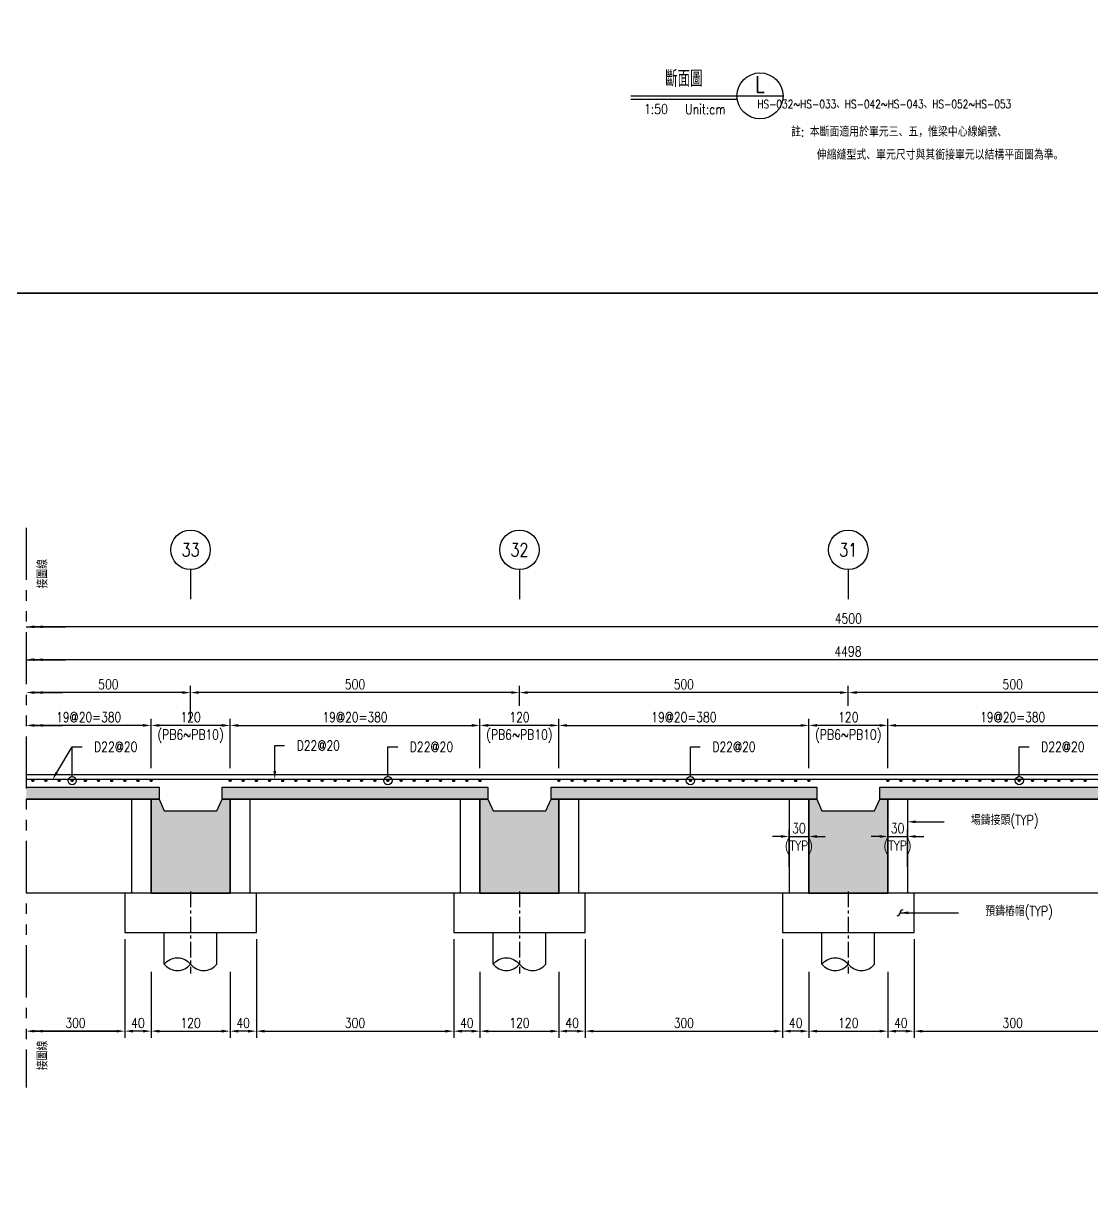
# Model space of a CAD drawing. Extents: x -791 to 13121, y -31587 to 2944.
# Drawn here: x 911 to 2535, y -20704 to -18927 of the extents above; entities that cross this region are included whole.
import ezdxf
from ezdxf import colors
from ezdxf.entities.mleader import LeaderData, LeaderLine
from ezdxf.enums import TextEntityAlignment as Align
from ezdxf.math import Vec2, Vec3

# ---------------------------------------------------------------- set-up
doc = ezdxf.new("R2010")
doc.units = 0
doc.header["$LTSCALE"] = 0.05
doc.linetypes.add('CENTER', pattern=[50.8, 31.75, -6.35, 6.35, -6.35])
doc.linetypes.add('PHANTOM', pattern=[63.5, 31.75, -6.35, 6.35, -6.35, 6.35, -6.35])
doc.layers.get('0').update_dxf_attribs({"linetype": 'CONTINUOUS'})
doc.layers.get('Defpoints').update_dxf_attribs({"linetype": 'CONTINUOUS'})
for name, color, linetype in [('HB_0', 7, 'CONTINUOUS'), ('HB_DIM', 1, 'CONTINUOUS'), ('HB_ReBar', 3, 'CONTINUOUS'), ('HB_SYMBOLS', 7, 'CONTINUOUS'), ('HB_TXT_CTEXT', 2, 'CONTINUOUS'), ('底圖', 7, 'CONTINUOUS'), ('預鑄梁', 4, 'CONTINUOUS'), ('預鑄版_HATCH', 253, 'CONTINUOUS')]:
    doc.layers.add(name, color=color, linetype=linetype)
doc.styles.get("Standard").update_dxf_attribs({"font": 'ROMANS.shx', "width": 0.8, "bigfont": 'lchinap.shx'})
doc.dimstyles.new('50cm', dxfattribs={"dimscale": 5, "dimtxt": 3, "dimasz": 2.5, "dimexe": 2, "dimexo": 2, "dimgap": 1, "dimtad": 1, "dimdsep": 46, "dimtxsty": 'Standard', "dimcen": 0, "dimclrt": 2, "dimadec": 0, "dimazin": 0, "dimtfac": 1, "dimtix": 1, "dimtmove": 2, "dimatfit": 3, "dimfxl": 0, "dimtolj": 1, "dimtzin": 0, "dimarcsym": 0})

# ---------------------------------------------------------------- blocks, each defined once
blk = doc.blocks.new('CA')
at = {"layer": 'HB_SYMBOLS', "color": 3, "linetype": 'Continuous'}
blk.add_line((0, 0), (14, 0), dxfattribs=at)
at = {"layer": 'HB_SYMBOLS', "color": 4, "linetype": 'Continuous'}
blk.add_circle((7, 0), 7, dxfattribs=at)
at = {"layer": 'HB_SYMBOLS', "color": 3, "linetype": 'Continuous', "width": 0.8}
blk.add_attdef('A', text='', height=5, dxfattribs=at).set_placement((7, 3.5), align=Align.MIDDLE)
at = {"layer": 'HB_SYMBOLS', "color": 1, "linetype": 'Continuous', "width": 0.8}
blk.add_attdef('HB2002', text='', height=2.5, dxfattribs=at).set_placement((7, -2.5), align=Align.MIDDLE)
blk = doc.blocks.new('預鑄樁帽2x2')
at = {"layer": 'HB_0'}
blk.add_lwpolyline([(-100, 0), (100, 0), (100, 60), (-100, 60)], close=True, dxfattribs=at)
blk = doc.blocks.new('PS57')
at = {"layer": '預鑄版_HATCH', "linetype": 'Continuous'}
h = blk.add_hatch(color=256, dxfattribs=at)
h.dxf.hatch_style = 2
h.paths.add_polyline_path([(0, 18), (404, 18), (404, 0), (0, 0)])
at = {"layer": 'HB_0', "color": 7, "linetype": 'Continuous'}
blk.add_lwpolyline([(0, 18), (404, 18), (404, 0), (0, 0)], close=True, dxfattribs=at)
blk = doc.blocks.new('gr_t')
at = {"layer": 'HB_SYMBOLS', "color": 4, "linetype": 'Continuous'}
blk.add_line((0, -6), (0, -15), dxfattribs=at)
blk.add_circle((0, 0), 6, dxfattribs=at)
at = {"layer": 'HB_SYMBOLS', "color": 4, "linetype": 'Continuous', "width": 0.8}
blk.add_attdef('A', text='', height=4.5, dxfattribs=at).set_placement((0, 0), align=Align.MIDDLE)
blk = doc.blocks.new('*D2085')
at = {"layer": 'Defpoints', "color": 0}
for p in [(690, 255), (310, 180), (690, 180)]:
    blk.add_point(p, dxfattribs=at)
at = {"layer": 'HB_DIM', "color": 0, "lineweight": -2}
for p, q in [((310, 190), (310, 265)), ((322.5, 255), (677.5, 255)), ((690, 190), (690, 265))]:
    blk.add_line(p, q, dxfattribs=at)
at = {"layer": 'HB_DIM', "color": 0}
for points in [[(322.5, 257.1), (322.5, 252.9), (310, 255)], [(677.5, 257.1), (677.5, 252.9), (690, 255)]]:
    blk.add_solid(points, dxfattribs=at)
at = {"layer": 'HB_DIM', "color": 2, "insert": (500, 267.5), "char_height": 15, "attachment_point": 5}
blk.add_mtext('\\A1;19@20=380', dxfattribs=at)
blk = doc.blocks.new('ReBarPoint')
at = {"layer": 'HB_0'}
h = blk.add_hatch(color=0, dxfattribs=at)
h.dxf.hatch_style = 1
edge = h.paths.add_edge_path()
edge.add_arc((0, 0), 1.5, 0, 360)
at = {"layer": 'HB_ReBar', "color": 0}
blk.add_circle((0, 0), 1.5, dxfattribs=at)
blk = doc.blocks.new('*D2086')
at = {"layer": 'Defpoints', "color": 0}
for p in [(350, -110), (650, -110), (650, -210)]:
    blk.add_point(p, dxfattribs=at)
at = {"layer": 'HB_DIM', "color": 0, "lineweight": -2}
for p, q in [((350, -120), (350, -220)), ((650, -120), (650, -220)), ((362.5, -210), (637.5, -210))]:
    blk.add_line(p, q, dxfattribs=at)
at = {"layer": 'HB_DIM', "color": 0}
for points in [[(362.5, -207.9), (362.5, -212.1), (350, -210)], [(637.5, -207.9), (637.5, -212.1), (650, -210)]]:
    blk.add_solid(points, dxfattribs=at)
at = {"layer": 'HB_DIM', "color": 2, "insert": (500, -197.5), "char_height": 15, "attachment_point": 5}
blk.add_mtext('\\A1;300', dxfattribs=at)
blk = doc.blocks.new('PB7')
at = {"layer": 'HB_0'}
h = blk.add_hatch(color=253, dxfattribs=at)
h.dxf.hatch_style = 1
h.paths.add_polyline_path([(0, 0), (0, 143), (12, 143), (20, 125), (100, 125), (108, 143), (120, 143), (120, 0)])
at = {"layer": '預鑄梁'}
blk.add_lwpolyline([(0, 0), (0, 143), (12, 143), (20, 125), (100, 125), (108, 143), (120, 143), (120, 0), (0, 0)], dxfattribs=at)
blk = doc.blocks.new('*D2089')
at = {"layer": 'Defpoints', "color": 0}
for p in [(1690, 255), (1310, 180), (1690, 180)]:
    blk.add_point(p, dxfattribs=at)
at = {"layer": 'HB_DIM', "color": 0, "lineweight": -2}
for p, q in [((1310, 190), (1310, 265)), ((1322.5, 255), (1677.5, 255)), ((1690, 190), (1690, 265))]:
    blk.add_line(p, q, dxfattribs=at)
at = {"layer": 'HB_DIM', "color": 0}
for points in [[(1322.5, 257.1), (1322.5, 252.9), (1310, 255)], [(1677.5, 257.1), (1677.5, 252.9), (1690, 255)]]:
    blk.add_solid(points, dxfattribs=at)
at = {"layer": 'HB_DIM', "color": 2, "insert": (1500, 267.5), "char_height": 15, "attachment_point": 5}
blk.add_mtext('\\A1;19@20=380', dxfattribs=at)
blk = doc.blocks.new('*D2090')
at = {"layer": 'Defpoints', "color": 0}
for p in [(1190, 255), (810, 180), (1190, 180)]:
    blk.add_point(p, dxfattribs=at)
at = {"layer": 'HB_DIM', "color": 0, "lineweight": -2}
for p, q in [((810, 190), (810, 265)), ((822.5, 255), (1177.5, 255)), ((1190, 190), (1190, 265))]:
    blk.add_line(p, q, dxfattribs=at)
at = {"layer": 'HB_DIM', "color": 0}
for points in [[(822.5, 257.1), (822.5, 252.9), (810, 255)], [(1177.5, 257.1), (1177.5, 252.9), (1190, 255)]]:
    blk.add_solid(points, dxfattribs=at)
at = {"layer": 'HB_DIM', "color": 2, "insert": (1000, 267.5), "char_height": 15, "attachment_point": 5}
blk.add_mtext('\\A1;19@20=380', dxfattribs=at)
blk = doc.blocks.new('*D2096')
at = {"layer": 'Defpoints', "color": 0}
for p in [(1350, -110), (1650, -110), (1650, -210)]:
    blk.add_point(p, dxfattribs=at)
at = {"layer": 'HB_DIM', "color": 0, "lineweight": -2}
for p, q in [((1350, -120), (1350, -220)), ((1650, -120), (1650, -220)), ((1362.5, -210), (1637.5, -210))]:
    blk.add_line(p, q, dxfattribs=at)
at = {"layer": 'HB_DIM', "color": 0}
for points in [[(1362.5, -207.9), (1362.5, -212.1), (1350, -210)], [(1637.5, -207.9), (1637.5, -212.1), (1650, -210)]]:
    blk.add_solid(points, dxfattribs=at)
at = {"layer": 'HB_DIM', "color": 2, "insert": (1500, -197.5), "char_height": 15, "attachment_point": 5}
blk.add_mtext('\\A1;300', dxfattribs=at)
blk = doc.blocks.new('*D2097')
at = {"layer": 'Defpoints', "color": 0}
for p in [(850, -110), (1150, -110), (1150, -210)]:
    blk.add_point(p, dxfattribs=at)
at = {"layer": 'HB_DIM', "color": 0, "lineweight": -2}
for p, q in [((850, -120), (850, -220)), ((1150, -120), (1150, -220)), ((862.5, -210), (1137.5, -210))]:
    blk.add_line(p, q, dxfattribs=at)
at = {"layer": 'HB_DIM', "color": 0}
for points in [[(862.5, -207.9), (862.5, -212.1), (850, -210)], [(1137.5, -207.9), (1137.5, -212.1), (1150, -210)]]:
    blk.add_solid(points, dxfattribs=at)
at = {"layer": 'HB_DIM', "color": 2, "insert": (1000, -197.5), "char_height": 15, "attachment_point": 5}
blk.add_mtext('\\A1;300', dxfattribs=at)
blk = doc.blocks.new('*D2099')
at = {"layer": 'Defpoints', "color": 0}
for p in [(0, 255), (0, 255), (190, 180)]:
    blk.add_point(p, dxfattribs=at)
at = {"layer": 'HB_DIM', "color": 0, "lineweight": -2}
for p, q in [((177.5, 255), (12.5, 255)), ((190, 190), (190, 265))]:
    blk.add_line(p, q, dxfattribs=at)
at = {"layer": 'HB_DIM', "color": 0}
for points in [[(12.5, 257.1), (12.5, 252.9), (0, 255)], [(177.5, 257.1), (177.5, 252.9), (190, 255)]]:
    blk.add_solid(points, dxfattribs=at)
at = {"layer": 'HB_DIM', "color": 2, "insert": (95, 267.5), "char_height": 15, "attachment_point": 5}
blk.add_mtext('\\A1;19@20=380', dxfattribs=at)
blk = doc.blocks.new('*D2100')
at = {"layer": 'Defpoints', "color": 0}
for p in [(150, -110), (0, -210), (0, -210)]:
    blk.add_point(p, dxfattribs=at)
at = {"layer": 'HB_DIM', "color": 0, "lineweight": -2}
for p, q in [((150, -120), (150, -220)), ((137.5, -210), (12.5, -210))]:
    blk.add_line(p, q, dxfattribs=at)
at = {"layer": 'HB_DIM', "color": 0}
for points in [[(12.5, -207.9), (12.5, -212.1), (0, -210)], [(137.5, -207.9), (137.5, -212.1), (150, -210)]]:
    blk.add_solid(points, dxfattribs=at)
at = {"layer": 'HB_DIM', "color": 2, "insert": (75, -197.5), "char_height": 15, "attachment_point": 5}
blk.add_mtext('\\A1;300', dxfattribs=at)
blk = doc.blocks.new('*D2101')
at = {"layer": 'Defpoints', "color": 0}
for p in [(0, 405), (0, 405), (2500, 355.1)]:
    blk.add_point(p, dxfattribs=at)
at = {"layer": 'HB_DIM', "color": 0, "lineweight": -2}
for p, q in [((2500, 365.1), (2500, 415)), ((2487.5, 405), (12.5, 405))]:
    blk.add_line(p, q, dxfattribs=at)
at = {"layer": 'HB_DIM', "color": 0}
for points in [[(12.5, 407.1), (12.5, 402.9), (0, 405)], [(2487.5, 407.1), (2487.5, 402.9), (2500, 405)]]:
    blk.add_solid(points, dxfattribs=at)
at = {"layer": 'HB_DIM', "color": 2, "insert": (1250, 417.5), "char_height": 15, "attachment_point": 5}
blk.add_mtext('\\A1;4500', dxfattribs=at)
blk = doc.blocks.new('*D2102')
at = {"layer": 'Defpoints', "color": 0}
for p in [(0, 355), (0, 355), (2499, 305.1)]:
    blk.add_point(p, dxfattribs=at)
at = {"layer": 'HB_DIM', "color": 0, "lineweight": -2}
for p, q in [((2499, 315.1), (2499, 365)), ((2486.5, 355), (12.5, 355))]:
    blk.add_line(p, q, dxfattribs=at)
at = {"layer": 'HB_DIM', "color": 0}
for points in [[(12.5, 357.1), (12.5, 352.9), (0, 355)], [(2486.5, 357.1), (2486.5, 352.9), (2499, 355)]]:
    blk.add_solid(points, dxfattribs=at)
at = {"layer": 'HB_DIM', "color": 2, "insert": (1249.5, 367.5), "char_height": 15, "attachment_point": 5}
blk.add_mtext('\\A1;4498', dxfattribs=at)
blk = doc.blocks.new('_DotBlank')
at = {"color": 0, "linetype": 'ByBlock', "lineweight": -2}
blk.add_line((-0.5, 0), (-1, 0), dxfattribs=at)
blk.add_circle((0, 0), 0.5, dxfattribs=at)
blk = doc.blocks.new('*D2103')
at = {"layer": 'Defpoints', "color": 0}
for p in [(1190, 86.1), (1160, 30), (1190, 30)]:
    blk.add_point(p, dxfattribs=at)
at = {"layer": 'HB_DIM', "color": 0, "lineweight": -2}
for p, q in [((1160, 40), (1160, 96.1)), ((1190, 40), (1190, 96.1)), ((1147.5, 86.1), (1135, 86.1)), ((1160, 86.1), (1190, 86.1)), ((1202.5, 86.1), (1215, 86.1))]:
    blk.add_line(p, q, dxfattribs=at)
at = {"layer": 'HB_DIM', "color": 0}
for points in [[(1147.5, 88.2), (1147.5, 84), (1160, 86.1)], [(1202.5, 88.2), (1202.5, 84), (1190, 86.1)]]:
    blk.add_solid(points, dxfattribs=at)
at = {"layer": 'HB_DIM', "color": 2, "char_height": 15, "attachment_point": 5}
for s, insert in [('\\A1;30', (1175, 98.6)), ('\\A1;(TYP)', (1175, 69.6))]:
    blk.add_mtext(s, dxfattribs=dict(at, insert=insert))
blk = doc.blocks.new('*D2104')
at = {"layer": 'Defpoints', "color": 0}
for p in [(1340, 86.1), (1310, 30), (1340, 30)]:
    blk.add_point(p, dxfattribs=at)
at = {"layer": 'HB_DIM', "color": 0, "lineweight": -2}
for p, q in [((1310, 40), (1310, 96.1)), ((1340, 40), (1340, 96.1)), ((1297.5, 86.1), (1285, 86.1)), ((1310, 86.1), (1340, 86.1)), ((1352.5, 86.1), (1365, 86.1))]:
    blk.add_line(p, q, dxfattribs=at)
at = {"layer": 'HB_DIM', "color": 0}
for points in [[(1297.5, 88.2), (1297.5, 84), (1310, 86.1)], [(1352.5, 88.2), (1352.5, 84), (1340, 86.1)]]:
    blk.add_solid(points, dxfattribs=at)
at = {"layer": 'HB_DIM', "color": 2, "char_height": 15, "attachment_point": 5}
for s, insert in [('\\A1;30', (1325, 98.6)), ('\\A1;(TYP)', (1325, 69.6))]:
    blk.add_mtext(s, dxfattribs=dict(at, insert=insert))
blk = doc.blocks.new('*D2105')
at = {"layer": 'Defpoints', "color": 0}
for p in [(250, 305), (250, 275), (750, 275)]:
    blk.add_point(p, dxfattribs=at)
at = {"layer": 'HB_DIM', "color": 0, "lineweight": -2}
for p, q in [((250, 285), (250, 315)), ((737.5, 305), (262.5, 305)), ((750, 285), (750, 315))]:
    blk.add_line(p, q, dxfattribs=at)
at = {"layer": 'HB_DIM', "color": 0}
for points in [[(262.5, 307.1), (262.5, 302.9), (250, 305)], [(737.5, 307.1), (737.5, 302.9), (750, 305)]]:
    blk.add_solid(points, dxfattribs=at)
at = {"layer": 'HB_DIM', "color": 2, "insert": (500, 317.5), "char_height": 15, "attachment_point": 5}
blk.add_mtext('\\A1;500', dxfattribs=at)
blk = doc.blocks.new('*D2108')
at = {"layer": 'Defpoints', "color": 0}
for p in [(1250, 305), (1250, 275), (1750, 275)]:
    blk.add_point(p, dxfattribs=at)
at = {"layer": 'HB_DIM', "color": 0, "lineweight": -2}
for p, q in [((1250, 285), (1250, 315)), ((1737.5, 305), (1262.5, 305)), ((1750, 285), (1750, 315))]:
    blk.add_line(p, q, dxfattribs=at)
at = {"layer": 'HB_DIM', "color": 0}
for points in [[(1262.5, 307.1), (1262.5, 302.9), (1250, 305)], [(1737.5, 307.1), (1737.5, 302.9), (1750, 305)]]:
    blk.add_solid(points, dxfattribs=at)
at = {"layer": 'HB_DIM', "color": 2, "insert": (1500, 317.5), "char_height": 15, "attachment_point": 5}
blk.add_mtext('\\A1;500', dxfattribs=at)
blk = doc.blocks.new('*D2109')
at = {"layer": 'Defpoints', "color": 0}
for p in [(750, 305), (750, 275), (1250, 275)]:
    blk.add_point(p, dxfattribs=at)
at = {"layer": 'HB_DIM', "color": 0, "lineweight": -2}
for p, q in [((750, 285), (750, 315)), ((1237.5, 305), (762.5, 305)), ((1250, 285), (1250, 315))]:
    blk.add_line(p, q, dxfattribs=at)
at = {"layer": 'HB_DIM', "color": 0}
for points in [[(762.5, 307.1), (762.5, 302.9), (750, 305)], [(1237.5, 307.1), (1237.5, 302.9), (1250, 305)]]:
    blk.add_solid(points, dxfattribs=at)
at = {"layer": 'HB_DIM', "color": 2, "insert": (1000, 317.5), "char_height": 15, "attachment_point": 5}
blk.add_mtext('\\A1;500', dxfattribs=at)
blk = doc.blocks.new('*D2110')
at = {"layer": 'Defpoints', "color": 0}
for p in [(0, 305), (0, 305), (250, 252.5)]:
    blk.add_point(p, dxfattribs=at)
at = {"layer": 'HB_DIM', "color": 0, "lineweight": -2}
for p, q in [((237.5, 305), (12.5, 305)), ((250, 262.5), (250, 315))]:
    blk.add_line(p, q, dxfattribs=at)
at = {"layer": 'HB_DIM', "color": 0}
for points in [[(12.5, 307.1), (12.5, 302.9), (0, 305)], [(237.5, 307.1), (237.5, 302.9), (250, 305)]]:
    blk.add_solid(points, dxfattribs=at)
at = {"layer": 'HB_DIM', "color": 2, "insert": (125, 317.5), "char_height": 15, "attachment_point": 5}
blk.add_mtext('\\A1;500', dxfattribs=at)
blk = doc.blocks.new('*D2111')
at = {"layer": 'Defpoints', "color": 0}
for p in [(190, 255), (190, 180), (310, 180)]:
    blk.add_point(p, dxfattribs=at)
at = {"layer": 'HB_DIM', "color": 0, "lineweight": -2}
for p, q in [((190, 190), (190, 265)), ((297.5, 255), (202.5, 255)), ((310, 190), (310, 265))]:
    blk.add_line(p, q, dxfattribs=at)
at = {"layer": 'HB_DIM', "color": 0}
for points in [[(202.5, 257.1), (202.5, 252.9), (190, 255)], [(297.5, 257.1), (297.5, 252.9), (310, 255)]]:
    blk.add_solid(points, dxfattribs=at)
at = {"layer": 'HB_DIM', "color": 2, "char_height": 15, "attachment_point": 5}
for s, insert in [('\\A1;120', (250, 267.5)), ('\\A1;(PB6~PB10)', (250, 238.6))]:
    blk.add_mtext(s, dxfattribs=dict(at, insert=insert))
blk = doc.blocks.new('*D2112')
at = {"layer": 'Defpoints', "color": 0}
for p in [(690, 255), (690, 180), (810, 180)]:
    blk.add_point(p, dxfattribs=at)
at = {"layer": 'HB_DIM', "color": 0, "lineweight": -2}
for p, q in [((690, 190), (690, 265)), ((797.5, 255), (702.5, 255)), ((810, 190), (810, 265))]:
    blk.add_line(p, q, dxfattribs=at)
at = {"layer": 'HB_DIM', "color": 0}
for points in [[(702.5, 257.1), (702.5, 252.9), (690, 255)], [(797.5, 257.1), (797.5, 252.9), (810, 255)]]:
    blk.add_solid(points, dxfattribs=at)
at = {"layer": 'HB_DIM', "color": 2, "char_height": 15, "attachment_point": 5}
for s, insert in [('\\A1;120', (750, 267.5)), ('\\A1;(PB6~PB10)', (750, 238.6))]:
    blk.add_mtext(s, dxfattribs=dict(at, insert=insert))
blk = doc.blocks.new('*D2113')
at = {"layer": 'Defpoints', "color": 0}
for p in [(1190, 255), (1190, 180), (1310, 180)]:
    blk.add_point(p, dxfattribs=at)
at = {"layer": 'HB_DIM', "color": 0, "lineweight": -2}
for p, q in [((1190, 190), (1190, 265)), ((1297.5, 255), (1202.5, 255)), ((1310, 190), (1310, 265))]:
    blk.add_line(p, q, dxfattribs=at)
at = {"layer": 'HB_DIM', "color": 0}
for points in [[(1202.5, 257.1), (1202.5, 252.9), (1190, 255)], [(1297.5, 257.1), (1297.5, 252.9), (1310, 255)]]:
    blk.add_solid(points, dxfattribs=at)
at = {"layer": 'HB_DIM', "color": 2, "char_height": 15, "attachment_point": 5}
for s, insert in [('\\A1;120', (1250, 267.5)), ('\\A1;(PB6~PB10)', (1250, 238.6))]:
    blk.add_mtext(s, dxfattribs=dict(at, insert=insert))
blk = doc.blocks.new('80cm直樁')
at = {"layer": 'HB_0', "linetype": 'Continuous'}
for p, q in [((-40, -48.1), (-40, 0)), ((40, -48.1), (40, 0))]:
    blk.add_line(p, q, dxfattribs=at)
for points in [[(-40, -48.1, -0.48), (0, -48.1, 0.48), (40, -48.1, 0.48)], [(-40, -48.1, 0.48), (0, -48.1, 0.48)]]:
    blk.add_lwpolyline(points, format="xyb", dxfattribs=at)
at = {"layer": 'HB_DIM', "color": 1, "linetype": 'CENTER', "ltscale": 15}
blk.add_line((0, 62.2), (0, -62.2), dxfattribs=at)
blk = doc.blocks.new('*D2116')
at = {"layer": 'Defpoints', "color": 0}
for p in [(190, -110), (310, -110), (310, -210)]:
    blk.add_point(p, dxfattribs=at)
at = {"layer": 'HB_DIM', "color": 0, "lineweight": -2}
for p, q in [((190, -120), (190, -220)), ((310, -120), (310, -220)), ((202.5, -210), (297.5, -210))]:
    blk.add_line(p, q, dxfattribs=at)
at = {"layer": 'HB_DIM', "color": 0}
for points in [[(202.5, -207.9), (202.5, -212.1), (190, -210)], [(297.5, -207.9), (297.5, -212.1), (310, -210)]]:
    blk.add_solid(points, dxfattribs=at)
at = {"layer": 'HB_DIM', "color": 2, "insert": (250, -197.5), "char_height": 15, "attachment_point": 5}
blk.add_mtext('\\A1;120', dxfattribs=at)
blk = doc.blocks.new('*D2117')
at = {"layer": 'Defpoints', "color": 0}
for p in [(350, -60), (310, -110), (310, -210)]:
    blk.add_point(p, dxfattribs=at)
at = {"layer": 'HB_DIM', "color": 0, "lineweight": -2}
for p, q in [((350, -70), (350, -220)), ((310, -120), (310, -220)), ((337.5, -210), (322.5, -210))]:
    blk.add_line(p, q, dxfattribs=at)
at = {"layer": 'HB_DIM', "color": 0}
for points in [[(322.5, -207.9), (322.5, -212.1), (310, -210)], [(337.5, -207.9), (337.5, -212.1), (350, -210)]]:
    blk.add_solid(points, dxfattribs=at)
at = {"layer": 'HB_DIM', "color": 2, "insert": (330, -197.5), "char_height": 15, "attachment_point": 5}
blk.add_mtext('\\A1;40', dxfattribs=at)
blk = doc.blocks.new('*D2118')
at = {"layer": 'Defpoints', "color": 0}
for p in [(150, -60), (190, -110), (150, -210)]:
    blk.add_point(p, dxfattribs=at)
at = {"layer": 'HB_DIM', "color": 0, "lineweight": -2}
for p, q in [((150, -70), (150, -220)), ((190, -120), (190, -220)), ((177.5, -210), (162.5, -210))]:
    blk.add_line(p, q, dxfattribs=at)
at = {"layer": 'HB_DIM', "color": 0}
for points in [[(162.5, -207.9), (162.5, -212.1), (150, -210)], [(177.5, -207.9), (177.5, -212.1), (190, -210)]]:
    blk.add_solid(points, dxfattribs=at)
at = {"layer": 'HB_DIM', "color": 2, "insert": (170, -197.5), "char_height": 15, "attachment_point": 5}
blk.add_mtext('\\A1;40', dxfattribs=at)
blk = doc.blocks.new('*D2119')
at = {"layer": 'Defpoints', "color": 0}
for p in [(690, -110), (810, -110), (810, -210)]:
    blk.add_point(p, dxfattribs=at)
at = {"layer": 'HB_DIM', "color": 0, "lineweight": -2}
for p, q in [((690, -120), (690, -220)), ((810, -120), (810, -220)), ((702.5, -210), (797.5, -210))]:
    blk.add_line(p, q, dxfattribs=at)
at = {"layer": 'HB_DIM', "color": 0}
for points in [[(702.5, -207.9), (702.5, -212.1), (690, -210)], [(797.5, -207.9), (797.5, -212.1), (810, -210)]]:
    blk.add_solid(points, dxfattribs=at)
at = {"layer": 'HB_DIM', "color": 2, "insert": (750, -197.5), "char_height": 15, "attachment_point": 5}
blk.add_mtext('\\A1;120', dxfattribs=at)
blk = doc.blocks.new('*D2120')
at = {"layer": 'Defpoints', "color": 0}
for p in [(850, -60), (810, -110), (810, -210)]:
    blk.add_point(p, dxfattribs=at)
at = {"layer": 'HB_DIM', "color": 0, "lineweight": -2}
for p, q in [((850, -70), (850, -220)), ((810, -120), (810, -220)), ((837.5, -210), (822.5, -210))]:
    blk.add_line(p, q, dxfattribs=at)
at = {"layer": 'HB_DIM', "color": 0}
for points in [[(822.5, -207.9), (822.5, -212.1), (810, -210)], [(837.5, -207.9), (837.5, -212.1), (850, -210)]]:
    blk.add_solid(points, dxfattribs=at)
at = {"layer": 'HB_DIM', "color": 2, "insert": (830, -197.5), "char_height": 15, "attachment_point": 5}
blk.add_mtext('\\A1;40', dxfattribs=at)
blk = doc.blocks.new('*D2121')
at = {"layer": 'Defpoints', "color": 0}
for p in [(650, -60), (690, -110), (650, -210)]:
    blk.add_point(p, dxfattribs=at)
at = {"layer": 'HB_DIM', "color": 0, "lineweight": -2}
for p, q in [((650, -70), (650, -220)), ((690, -120), (690, -220)), ((677.5, -210), (662.5, -210))]:
    blk.add_line(p, q, dxfattribs=at)
at = {"layer": 'HB_DIM', "color": 0}
for points in [[(662.5, -207.9), (662.5, -212.1), (650, -210)], [(677.5, -207.9), (677.5, -212.1), (690, -210)]]:
    blk.add_solid(points, dxfattribs=at)
at = {"layer": 'HB_DIM', "color": 2, "insert": (670, -197.5), "char_height": 15, "attachment_point": 5}
blk.add_mtext('\\A1;40', dxfattribs=at)
blk = doc.blocks.new('*D2122')
at = {"layer": 'Defpoints', "color": 0}
for p in [(1190, -110), (1310, -110), (1310, -210)]:
    blk.add_point(p, dxfattribs=at)
at = {"layer": 'HB_DIM', "color": 0, "lineweight": -2}
for p, q in [((1190, -120), (1190, -220)), ((1310, -120), (1310, -220)), ((1202.5, -210), (1297.5, -210))]:
    blk.add_line(p, q, dxfattribs=at)
at = {"layer": 'HB_DIM', "color": 0}
for points in [[(1202.5, -207.9), (1202.5, -212.1), (1190, -210)], [(1297.5, -207.9), (1297.5, -212.1), (1310, -210)]]:
    blk.add_solid(points, dxfattribs=at)
at = {"layer": 'HB_DIM', "color": 2, "insert": (1250, -197.5), "char_height": 15, "attachment_point": 5}
blk.add_mtext('\\A1;120', dxfattribs=at)
blk = doc.blocks.new('*D2123')
at = {"layer": 'Defpoints', "color": 0}
for p in [(1350, -60), (1310, -110), (1310, -210)]:
    blk.add_point(p, dxfattribs=at)
at = {"layer": 'HB_DIM', "color": 0, "lineweight": -2}
for p, q in [((1350, -70), (1350, -220)), ((1310, -120), (1310, -220)), ((1337.5, -210), (1322.5, -210))]:
    blk.add_line(p, q, dxfattribs=at)
at = {"layer": 'HB_DIM', "color": 0}
for points in [[(1322.5, -207.9), (1322.5, -212.1), (1310, -210)], [(1337.5, -207.9), (1337.5, -212.1), (1350, -210)]]:
    blk.add_solid(points, dxfattribs=at)
at = {"layer": 'HB_DIM', "color": 2, "insert": (1330, -197.5), "char_height": 15, "attachment_point": 5}
blk.add_mtext('\\A1;40', dxfattribs=at)
blk = doc.blocks.new('*D2124')
at = {"layer": 'Defpoints', "color": 0}
for p in [(1150, -60), (1190, -110), (1150, -210)]:
    blk.add_point(p, dxfattribs=at)
at = {"layer": 'HB_DIM', "color": 0, "lineweight": -2}
for p, q in [((1150, -70), (1150, -220)), ((1190, -120), (1190, -220)), ((1177.5, -210), (1162.5, -210))]:
    blk.add_line(p, q, dxfattribs=at)
at = {"layer": 'HB_DIM', "color": 0}
for points in [[(1162.5, -207.9), (1162.5, -212.1), (1150, -210)], [(1177.5, -207.9), (1177.5, -212.1), (1190, -210)]]:
    blk.add_solid(points, dxfattribs=at)
at = {"layer": 'HB_DIM', "color": 2, "insert": (1170, -197.5), "char_height": 15, "attachment_point": 5}
blk.add_mtext('\\A1;40', dxfattribs=at)
blk = doc.blocks.new('斷面圖M右')
at = {"layer": '預鑄版_HATCH', "linetype": 'Continuous'}
h = blk.add_hatch(color=256, dxfattribs=at)
h.dxf.hatch_style = 2
h.paths.add_polyline_path([(202, 143), (202, 161), (0, 161), (0, 143)])
at = {"layer": 'HB_0', "color": 252}
for p, q in [((160, 143), (160, 0)), ((340, 143), (340, 0)), ((660, 143), (660, 0)), ((840, 143), (840, 0)), ((1160, 143), (1160, 0)), ((1340, 143), (1340, 0))]:
    blk.add_line(p, q, dxfattribs=at)
at = {"layer": 'HB_0', "color": 4}
for points in [[(0, 143), (190, 143), (190, 0), (310, 0), (310, 143), (500, 143), (690, 143), (690, 0), (810, 0), (810, 143), (1190, 143), (1190, 0), (1310, 0), (1310, 143), (1690, 143)], [(2499, 180), (0, 180)]]:
    blk.add_lwpolyline(points, dxfattribs=at)
at = {"layer": 'HB_0', "color": 7, "linetype": 'Continuous'}
blk.add_lwpolyline([(0, 161), (202, 161), (202, 143), (0, 143)], dxfattribs=at)
at = {"layer": 'HB_0'}
blk.add_lwpolyline([(2499, 143), (2499, 0), (0, 0)], dxfattribs=at)
at = {"layer": 'HB_DIM', "color": 4, "linetype": 'PHANTOM', "ltscale": 50}
blk.add_line((0, 555.713), (0, -295.713), dxfattribs=at)
at = {"layer": 'HB_ReBar'}
blk.add_lwpolyline([(2490, 172.5), (0, 172.5)], dxfattribs=at)
at = {"layer": 'HB_0'}
for name, p in [('PS57', (298, 143)), ('PS57', (798, 143)), ('PS57', (1298, 143)), ('PB7', (190, 0)), ('PB7', (690, 0)), ('PB7', (1190, 0)), ('預鑄樁帽2x2', (250, -60)), ('80cm直樁', (250, -60)), ('預鑄樁帽2x2', (750, -60)), ('80cm直樁', (750, -60)), ('預鑄樁帽2x2', (1250, -60)), ('80cm直樁', (1250, -60))]:
    blk.add_blockref(name, p, dxfattribs=at)
at = {"layer": 'HB_ReBar'}
for p in [(10, 171), (30, 171), (50, 171), (70, 171), (90, 171), (110, 171), (130, 171), (150, 171), (170, 171), (190, 171), (310, 171), (330, 171), (350, 171), (370, 171), (390, 171), (410, 171), (430, 171), (450, 171), (470, 171), (490, 171), (510, 171), (530, 171), (550, 171), (570, 171), (590, 171), (610, 171), (630, 171), (650, 171), (670, 171), (690, 171), (810, 171), (830, 171), (850, 171), (870, 171), (890, 171), (910, 171), (930, 171), (950, 171), (970, 171), (990, 171), (1010, 171), (1030, 171), (1050, 171), (1070, 171), (1090, 171), (1110, 171), (1130, 171), (1150, 171), (1170, 171), (1190, 171), (1310, 171), (1330, 171), (1350, 171), (1370, 171), (1390, 171), (1410, 171), (1430, 171), (1450, 171), (1470, 171), (1490, 171), (1510, 171), (1530, 171), (1550, 171), (1570, 171), (1590, 171), (1610, 171)]:
    blk.add_blockref('ReBarPoint', p, dxfattribs=at)
at = {"layer": '底圖'}
ref = blk.add_blockref('gr_t', (250, 522.059), dxfattribs=dict(at, xscale=5, yscale=5, zscale=5))
ref.add_attrib('A', '33', dxfattribs={"layer": 'HB_SYMBOLS', "color": 4, "linetype": 'Continuous', "height": 20, "width": 0.8}).set_placement((250, 522.059), align=Align.MIDDLE)
ref = blk.add_blockref('gr_t', (750, 522.059), dxfattribs=dict(at, xscale=5, yscale=5, zscale=5))
ref.add_attrib('A', '32', dxfattribs={"layer": 'HB_SYMBOLS', "color": 4, "linetype": 'Continuous', "height": 20, "width": 0.8}).set_placement((750, 522.059), align=Align.MIDDLE)
ref = blk.add_blockref('gr_t', (1250, 522.059), dxfattribs=dict(at, xscale=5, yscale=5, zscale=5))
ref.add_attrib('A', '31', dxfattribs={"layer": 'HB_SYMBOLS', "color": 4, "linetype": 'Continuous', "height": 20, "width": 0.8}).set_placement((1250, 522.059), align=Align.MIDDLE)
at = {"layer": 'HB_TXT_CTEXT', "linetype": 'Continuous', "width": 0.8}
for p in [(23.811, 485.648, 0), (23.811, -246.908, 0)]:
    blk.add_text('接圖線', height=15, rotation=90, dxfattribs=at).set_placement(p, align=Align.MIDDLE)
at = {"layer": 'HB_DIM'}
for base, p1, p2, text, picture, middle in [((0, 405), (2500, 355.108), (0, 405), '4500', '*D2101', (1250, 417.5)), ((0, 355), (2499, 305.108), (0, 355), '4498', '*D2102', (1249.5, 367.5)), ((690, 255), (310, 180), (690, 180), '19@20=<>', '*D2085', (500, 267.5)), ((1190, 255), (810, 180), (1190, 180), '19@20=<>', '*D2090', (1000, 267.5)), ((1690, 255), (1310, 180), (1690, 180), '19@20=<>', '*D2089', (1500, 267.5)), ((1190, 86.078), (1160, 30), (1190, 30), '<>\\X(TYP)', '*D2103', (1175, 86.078)), ((1340, 86.078), (1310, 30), (1340, 30), '<>\\X(TYP)', '*D2104', (1325, 86.078))]:
    dim = blk.add_linear_dim(base=base, p1=p1, p2=p2, text=text, dimstyle='50cm', dxfattribs=at)
    dim.commit()
    dim.dimension.update_dxf_attribs({"geometry": picture, "text_midpoint": middle})
for base, p1, p2, text, picture, middle in [((0, 305), (250, 252.5), (0, 305), '500', '*D2110', (125, 317.5)), ((0, 255), (190, 180), (0, 255), '19@20=380', '*D2099', (95, 267.5)), ((190, 255), (310, 180), (190, 180), '<>\\X(PB6~PB10)', '*D2111', (250, 255)), ((690, 255), (810, 180), (690, 180), '<>\\X(PB6~PB10)', '*D2112', (750, 255)), ((1190, 255), (1310, 180), (1190, 180), '<>\\X(PB6~PB10)', '*D2113', (1250, 255)), ((0, -210), (150, -110), (0, -210), '300', '*D2100', (75, -197.5))]:
    dim = blk.add_linear_dim(base=base, p1=p1, p2=p2, angle=180, text=text, dimstyle='50cm', dxfattribs=at)
    dim.commit()
    dim.dimension.update_dxf_attribs({"geometry": picture, "text_midpoint": middle})
for base, p1, p2, picture, middle in [((250, 305), (750, 275), (250, 275), '*D2105', (500, 317.5)), ((750, 305), (1250, 275), (750, 275), '*D2109', (1000, 317.5)), ((1250, 305), (1750, 275), (1250, 275), '*D2108', (1500, 317.5)), ((150, -210), (190, -110), (150, -60), '*D2118', (170, -197.5)), ((310, -210), (350, -60), (310, -110), '*D2117', (330, -197.5)), ((650, -210), (690, -110), (650, -60), '*D2121', (670, -197.5)), ((810, -210), (850, -60), (810, -110), '*D2120', (830, -197.5)), ((1150, -210), (1190, -110), (1150, -60), '*D2124', (1170, -197.5)), ((1310, -210), (1350, -60), (1310, -110), '*D2123', (1330, -197.5)), ((310, -210), (190, -110), (310, -110), '*D2116', (250, -197.5)), ((650, -210), (350, -110), (650, -110), '*D2086', (500, -197.5)), ((810, -210), (690, -110), (810, -110), '*D2119', (750, -197.5)), ((1150, -210), (850, -110), (1150, -110), '*D2097', (1000, -197.5)), ((1310, -210), (1190, -110), (1310, -110), '*D2122', (1250, -197.5)), ((1650, -210), (1350, -110), (1650, -110), '*D2096', (1500, -197.5))]:
    dim = blk.add_linear_dim(base=base, p1=p1, p2=p2, dimstyle='50cm', dxfattribs=at)
    dim.commit()
    dim.dimension.update_dxf_attribs({"geometry": picture, "text_midpoint": middle})
for points, override in [([(0, 405), (47.509, 405)], {"dimse2": 1}), ([(12.555, 405), (60.064, 405)], {"dimse2": 1}), ([(0, 355), (47.509, 355)], {"dimse2": 1}), ([(12.555, 355), (60.064, 355)], {"dimse2": 1}), ([(12.439, 305), (55.445, 305)], {"dimse2": 1}), ([(12.486, 255), (55.491, 255)], {"dimse2": 1}), ([(1328.791, -30), (1417.583, -30)], {"dimgap": 1, "dimtad": 0, "dimldrblk": 'Integral'}), ([(12.586, -210), (137.5, -210)], {"dimse2": 1})]:
    blk.add_leader(points, dimstyle='50cm', override=override, dxfattribs=at)
ml = blk.add_multileader_mtext('Standard', dxfattribs=at)
ml.set_content('D22@20', color=2)
ml.set_leader_properties(color=1)
ml.build(insert=Vec2(0, 0))
ml.multileader.update_dxf_attribs({"dogleg_length": 3, "arrow_head_size": 12.5, "scale": 5})
ctx = ml.context
ctx.base_point, ctx.scale, ctx.char_height, ctx.arrow_head_size, ctx.landing_gap_size, ctx.plane_origin = Vec3(393.005, 224.417), 5, 15, 12.5, 15, Vec3(378.005, 173.024)
ctx.text_align_type = 2
notes = []
notes.append((ctx, [(0, (1, 1, 0), (378.005, 224.417), (1, 0), 15, [(0, [(378.005, 173.024)], 0, [])])]))
ctx.mtext.insert, ctx.mtext.alignment, ctx.mtext.flow_direction = Vec3(477.148, 231.917), 3, 5
ml = blk.add_multileader_mtext('Standard', dxfattribs=at)
ml.set_content('  ', color=2)
ml.set_leader_properties(color=1)
ml.build(insert=Vec2(0, 0))
ml.multileader.update_dxf_attribs({"dogleg_length": 3, "arrow_head_size": 12.5, "scale": 5})
ctx = ml.context
ctx.base_point, ctx.scale, ctx.char_height, ctx.arrow_head_size, ctx.landing_gap_size, ctx.plane_origin = Vec3(85, 222.393), 5, 15, 12.5, 15, Vec3(50, 171)
ctx.text_align_type = 2
notes.append((ctx, [(0, (1, 1, 0), (70, 222.393), (1, 0), 15, [(0, [(40, 172.5)], 0, [])])]))
ctx.mtext.insert, ctx.mtext.alignment, ctx.mtext.flow_direction = Vec3(124, 229.893), 3, 5
ml = blk.add_multileader_mtext('Standard', dxfattribs=at)
ml.set_content('D22@20', color=2)
ml.set_leader_properties(color=1)
ml.set_arrow_properties(name='DOTBLANK')
ml.build(insert=Vec2(0, 0))
ml.multileader.update_dxf_attribs({"dogleg_length": 3, "arrow_head_size": 12.5, "scale": 5})
ctx = ml.context
ctx.base_point, ctx.scale, ctx.char_height, ctx.arrow_head_size, ctx.landing_gap_size, ctx.plane_origin = Vec3(85, 222.393), 5, 15, 12.5, 15, Vec3(70, 171)
ctx.text_align_type = 2
notes.append((ctx, [(0, (1, 1, 0), (70, 222.393), (1, 0), 15, [(0, [(70, 171)], 0, [])])]))
ctx.mtext.insert, ctx.mtext.alignment, ctx.mtext.flow_direction = Vec3(169.143, 229.893), 3, 5
ml = blk.add_multileader_mtext('Standard', dxfattribs=at)
ml.set_content('D22@20', color=2)
ml.set_leader_properties(color=1)
ml.set_arrow_properties(name='DOTBLANK')
ml.build(insert=Vec2(0, 0))
ml.multileader.update_dxf_attribs({"dogleg_length": 3, "arrow_head_size": 12.5, "scale": 5})
ctx = ml.context
ctx.base_point, ctx.scale, ctx.char_height, ctx.arrow_head_size, ctx.landing_gap_size, ctx.plane_origin = Vec3(565, 222.393), 5, 15, 12.5, 15, Vec3(550, 171)
ctx.text_align_type = 2
notes.append((ctx, [(0, (1, 1, 0), (550, 222.393), (1, 0), 15, [(0, [(550, 171)], 0, [])])]))
ctx.mtext.insert, ctx.mtext.alignment, ctx.mtext.flow_direction = Vec3(649.143, 229.893), 3, 5
ml = blk.add_multileader_mtext('Standard', dxfattribs=at)
ml.set_content('D22@20', color=2)
ml.set_leader_properties(color=1)
ml.set_arrow_properties(name='DOTBLANK')
ml.build(insert=Vec2(0, 0))
ml.multileader.update_dxf_attribs({"dogleg_length": 3, "arrow_head_size": 12.5, "scale": 5})
ctx = ml.context
ctx.base_point, ctx.scale, ctx.char_height, ctx.arrow_head_size, ctx.landing_gap_size, ctx.plane_origin = Vec3(1025, 222.393), 5, 15, 12.5, 15, Vec3(1010, 171)
ctx.text_align_type = 2
notes.append((ctx, [(0, (1, 1, 0), (1010, 222.393), (1, 0), 15, [(0, [(1010, 171)], 0, [])])]))
ctx.mtext.insert, ctx.mtext.alignment, ctx.mtext.flow_direction = Vec3(1109.143, 229.893), 3, 5
ml = blk.add_multileader_mtext('Standard', dxfattribs=at)
ml.set_content('D22@20', color=2)
ml.set_leader_properties(color=1)
ml.set_arrow_properties(name='DOTBLANK')
ml.build(insert=Vec2(0, 0))
ml.multileader.update_dxf_attribs({"dogleg_length": 3, "arrow_head_size": 12.5, "scale": 5})
ctx = ml.context
ctx.base_point, ctx.scale, ctx.char_height, ctx.arrow_head_size, ctx.landing_gap_size, ctx.plane_origin = Vec3(1525, 222.393), 5, 15, 12.5, 15, Vec3(1510, 171)
ctx.text_align_type = 2
notes.append((ctx, [(0, (1, 1, 0), (1510, 222.393), (1, 0), 15, [(0, [(1510, 171)], 0, [])])]))
ctx.mtext.insert, ctx.mtext.alignment, ctx.mtext.flow_direction = Vec3(1609.143, 229.893), 3, 5
ml = blk.add_multileader_mtext('Standard', dxfattribs=at)
ml.set_content('場鑄接頭(TYP)', color=2)
ml.set_leader_properties(color=1)
ml.build(insert=Vec2(0, 0))
ml.multileader.update_dxf_attribs({"dogleg_length": 3, "arrow_head_size": 12.5, "scale": 5})
ctx = ml.context
ctx.base_point, ctx.scale, ctx.char_height, ctx.arrow_head_size, ctx.landing_gap_size, ctx.plane_origin = Vec3(1395.717, 108.43), 5, 15, 12.5, 15, Vec3(1540, 108.43)
ctx.text_align_type = 2
notes.append((ctx, [(0, (1, 1, 0), (1380.717, 108.43), (1, 0), 15, [(0, [(1340, 108.43)], 0, [])])]))
ctx.mtext.insert, ctx.mtext.alignment, ctx.mtext.flow_direction = Vec3(1539.11, 118.43), 3, 5
ml = blk.add_multileader_mtext('Standard', dxfattribs=at)
ml.set_content('預鑄樁帽(TYP)', color=2)
ml.set_leader_properties(color=1)
ml.build(insert=Vec2(0, 0))
ml.multileader.update_dxf_attribs({"dogleg_length": 3, "arrow_head_size": 12.5, "scale": 5})
ctx = ml.context
ctx.base_point, ctx.scale, ctx.char_height, ctx.arrow_head_size, ctx.landing_gap_size, ctx.plane_origin = Vec3(1417.583, -30), 5, 15, 12.5, 15, Vec3(1350, -30)
ctx.text_align_type = 2
notes.append((ctx, [(0, (1, 1, 0), (1402.583, -30), (1, 0), 15, [(0, [(1328.791, -30)], 0, [])])]))
ctx.mtext.insert, ctx.mtext.alignment, ctx.mtext.flow_direction = Vec3(1560.975, -20), 3, 5
for ctx, leaders in notes:
    for number, flags, end, landing, length, lines in leaders:
        leader = LeaderData()
        leader.index, (leader.has_last_leader_line, leader.has_dogleg_vector, leader.attachment_direction) = number, flags
        leader.last_leader_point, leader.dogleg_vector, leader.dogleg_length = Vec3(end), Vec3(landing), length
        for number, points, colour, breaks in lines:
            line = LeaderLine()
            line.index, line.vertices, line.color, line.breaks = number, Vec3.list(points), colors.encode_raw_color(colour), breaks
            leader.lines.append(line)
        ctx.leaders.append(leader)

msp = doc.modelspace()

# ---------------------------------------------------------------- linework, layer by layer
at = {"layer": 'Defpoints', "color": 217}
for points in [[(3945, -18892.5), (2947.5, -18892.5), (2947.5, -19337.5), (0, -19337.5), (0, -16575), (3945, -16575)], [(3945, -21655), (2947.5, -21655), (2947.5, -22100), (0, -22100), (0, -19337.5), (3945, -19337.5)]]:
    msp.add_lwpolyline(points, close=True, dxfattribs=at)
at = {"layer": 'HB_TXT_CTEXT', "color": 3, "linetype": 'Continuous'}
msp.add_line((1834.241, -19037.5), (1995.759, -19037.5), dxfattribs=at)
at = {"layer": 'HB_TXT_CTEXT', "color": 1, "linetype": 'Continuous'}
msp.add_line((1834.241, -19042.5), (1996.118, -19042.5), dxfattribs=at)

# ---------------------------------------------------------------- block references
at = {"layer": 'HB_0', "color": 4}
msp.add_blockref('斷面圖M右', (915, -20250), dxfattribs=at)
at = {"layer": 'HB_TXT_CTEXT', "linetype": 'Continuous'}
ref = msp.add_blockref('CA', (1995.759, -19037.5), dxfattribs=dict(at, xscale=4.99999875465619, yscale=4.99999875465619, zscale=4.99999875465619))
ref.add_attrib('HB2002', 'HS-032~HS-033、HS-042~HS-043、HS-052~HS-053', dxfattribs={"layer": 'HB_SYMBOLS', "color": 1, "linetype": 'Continuous', "height": 12.5, "width": 0.8}).set_placement((2219.669, -19050), align=Align.MIDDLE)
ref.add_attrib('A', 'L', dxfattribs={"layer": 'HB_SYMBOLS', "color": 3, "linetype": 'Continuous', "height": 25, "width": 0.8}).set_placement((2030.759, -19020), align=Align.MIDDLE)

# ---------------------------------------------------------------- texts
at = {"layer": 'HB_0', "color": 2, "linetype": 'Continuous', "width": 0.8}
for s, p in [('1:50', (1872.618, -19057.5)), ('Unit:cm', (1947.672, -19057.5))]:
    msp.add_text(s, height=15, dxfattribs=at).set_placement(p, align=Align.MIDDLE)
for s, p in [('註: 本斷面適用於單元三、五，惟梁中心線編號、', (2078.066, -19092.028)), ('伸縮縫型式、單元尺寸與其銜接單元以結構平面圖為準。', (2117.259, -19127.028))]:
    msp.add_text(s, height=15, dxfattribs=at).set_placement(p, align=Align.MIDDLE_LEFT)
at = {"layer": 'HB_TXT_CTEXT', "color": 3, "linetype": 'Continuous', "width": 0.8}
msp.add_text('斷面圖', height=25.0001, dxfattribs=at).set_placement((1915, -19010), align=Align.MIDDLE)

doc.saveas('drawing.dxf')
